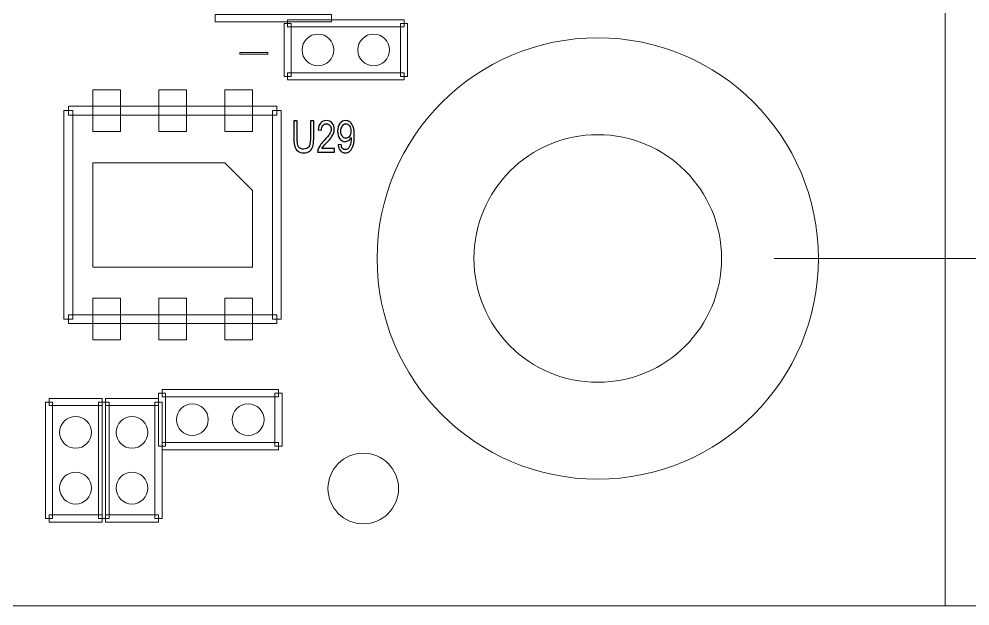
# Model space of a CAD drawing. Header units: millimetres. Extents: x -32 to 79, y -57 to 20.
# Drawn here: x 35.11 to 48.8, y -57.35 to -48.9 of the extents above; entities that cross this region are included whole.
import ezdxf

# ---------------------------------------------------------------- set-up
doc = ezdxf.new("R2010")
doc.units = ezdxf.units.MM
doc.header["$MEASUREMENT"] = 0
for name, color, linetype in [('BG_OUTLINE', 7, 'Continuous'), ('BG_SILKSCREEN_TOP', 7, 'Continuous'), ('PG_SILKSCREEN_TOP', 7, 'Continuous'), ('PIN_TOP', 7, 'Continuous'), ('RD_SILKSCREEN_TOP', 7, 'Continuous')]:
    doc.layers.add(name, color=color, linetype=linetype)

msp = doc.modelspace()

# ---------------------------------------------------------------- linework, layer by layer
at = {"layer": 'BG_OUTLINE', "lineweight": 9}
msp.add_open_spline([(-31.5602, -57.3483), (-31.5602, -57.3483), (-31.5602, 2.6515), (-31.5602, 2.6515), (-31.5602, 2.6515), (-31.5602, 2.6515), (48.4395, 2.6515), (48.4395, 2.6515), (48.4395, 2.6515), (48.4395, 2.6515), (48.4395, -57.3483), (48.4395, -57.3483), (48.4395, -57.3483), (48.4395, -57.3483), (-31.5602, -57.3483), (-31.5602, -57.3483)], degree=3, knots=[0, 0, 0, 0, 0.25, 0.25, 0.25, 0.25, 0.5, 0.5, 0.5, 0.5, 0.75, 0.75, 0.75, 0.75, 1, 1, 1, 1], dxfattribs=at)
at = {"layer": 'BG_SILKSCREEN_TOP', "lineweight": 20}
msp.add_ellipse((43.4395, -52.3483), major_axis=(0, 1.7815), ratio=1, dxfattribs=at)
for points in [[(45.9797, -52.3483), (45.9797, -52.3483), (58.1449, -52.3483), (58.1449, -52.3483)], [(37.5764, -57.3483), (37.5764, -57.3483), (63.6691, -57.3483), (63.6691, -57.3483)]]:
    msp.add_open_spline(points, degree=3, dxfattribs=at)
at = {"layer": 'PG_SILKSCREEN_TOP', "lineweight": 9}
for points in [[(39.6105, -48.8393), (39.6105, -48.8393), (39.6105, -48.9409), (39.6105, -48.9409), (39.6105, -48.9409), (39.6105, -48.9409), (37.9341, -48.9409), (37.9341, -48.9409), (37.9341, -48.9409), (37.9341, -48.9409), (37.9341, -48.8393), (37.9341, -48.8393), (37.9341, -48.8393), (37.9341, -48.8393), (39.6105, -48.8393), (39.6105, -48.8393)], [(39.0263, -49.7283), (39.0263, -49.7283), (38.9247, -49.7283), (38.9247, -49.7283), (38.9247, -49.7283), (38.9247, -49.7283), (38.9247, -48.9663), (38.9247, -48.9663), (38.9247, -48.9663), (38.9247, -48.9663), (39.0263, -48.9663), (39.0263, -48.9663), (39.0263, -48.9663), (39.0263, -48.9663), (39.0263, -49.7283), (39.0263, -49.7283)], [(38.9755, -49.0171), (38.9755, -49.0171), (38.9755, -48.9155), (38.9755, -48.9155), (38.9755, -48.9155), (38.9755, -48.9155), (40.6519, -48.9155), (40.6519, -48.9155), (40.6519, -48.9155), (40.6519, -48.9155), (40.6519, -49.0171), (40.6519, -49.0171), (40.6519, -49.0171), (40.6519, -49.0171), (38.9755, -49.0171), (38.9755, -49.0171)], [(40.6011, -48.9663), (40.6011, -48.9663), (40.7027, -48.9663), (40.7027, -48.9663), (40.7027, -48.9663), (40.7027, -48.9663), (40.7027, -49.7283), (40.7027, -49.7283), (40.7027, -49.7283), (40.7027, -49.7283), (40.6011, -49.7283), (40.6011, -49.7283), (40.6011, -49.7283), (40.6011, -49.7283), (40.6011, -48.9663), (40.6011, -48.9663)], [(38.2903, -49.3842), (38.2903, -49.3842), (38.6904, -49.3842), (38.6904, -49.3842), (38.6904, -49.3842), (38.6904, -49.3842), (38.6904, -49.4096), (38.6904, -49.4096), (38.6904, -49.4096), (38.6904, -49.4096), (38.2903, -49.4096), (38.2903, -49.4096), (38.2903, -49.4096), (38.2903, -49.4096), (38.2903, -49.3842), (38.2903, -49.3842)], [(40.6519, -49.6775), (40.6519, -49.6775), (40.6519, -49.7791), (40.6519, -49.7791), (40.6519, -49.7791), (40.6519, -49.7791), (38.9755, -49.7791), (38.9755, -49.7791), (38.9755, -49.7791), (38.9755, -49.7791), (38.9755, -49.6775), (38.9755, -49.6775), (38.9755, -49.6775), (38.9755, -49.6775), (40.6519, -49.6775), (40.6519, -49.6775)], [(35.7583, -50.2208), (35.7583, -50.2208), (35.8853, -50.2208), (35.8853, -50.2208), (35.8853, -50.2208), (35.8853, -50.2208), (35.8853, -53.2211), (35.8853, -53.2211), (35.8853, -53.2211), (35.8853, -53.2211), (35.7583, -53.2211), (35.7583, -53.2211), (35.7583, -53.2211), (35.7583, -53.2211), (35.7583, -50.2208), (35.7583, -50.2208)], [(38.8221, -50.1573), (38.8221, -50.1573), (38.8221, -50.2843), (38.8221, -50.2843), (38.8221, -50.2843), (38.8221, -50.2843), (35.8218, -50.2843), (35.8218, -50.2843), (35.8218, -50.2843), (35.8218, -50.2843), (35.8218, -50.1573), (35.8218, -50.1573), (35.8218, -50.1573), (35.8218, -50.1573), (38.8221, -50.1573), (38.8221, -50.1573)], [(38.8856, -53.2211), (38.8856, -53.2211), (38.7586, -53.2211), (38.7586, -53.2211), (38.7586, -53.2211), (38.7586, -53.2211), (38.7586, -50.2208), (38.7586, -50.2208), (38.7586, -50.2208), (38.7586, -50.2208), (38.8856, -50.2208), (38.8856, -50.2208), (38.8856, -50.2208), (38.8856, -50.2208), (38.8856, -53.2211), (38.8856, -53.2211)], [(35.8218, -53.2846), (35.8218, -53.2846), (35.8218, -53.1576), (35.8218, -53.1576), (35.8218, -53.1576), (35.8218, -53.1576), (38.8221, -53.1576), (38.8221, -53.1576), (38.8221, -53.1576), (38.8221, -53.1576), (38.8221, -53.2846), (38.8221, -53.2846), (38.8221, -53.2846), (38.8221, -53.2846), (35.8218, -53.2846), (35.8218, -53.2846)], [(37.2203, -55.0484), (37.2203, -55.0484), (37.1187, -55.0484), (37.1187, -55.0484), (37.1187, -55.0484), (37.1187, -55.0484), (37.1187, -54.2864), (37.1187, -54.2864), (37.1187, -54.2864), (37.1187, -54.2864), (37.2203, -54.2864), (37.2203, -54.2864), (37.2203, -54.2864), (37.2203, -54.2864), (37.2203, -55.0484), (37.2203, -55.0484)], [(37.1695, -54.3372), (37.1695, -54.3372), (37.1695, -54.2356), (37.1695, -54.2356), (37.1695, -54.2356), (37.1695, -54.2356), (38.8459, -54.2356), (38.8459, -54.2356), (38.8459, -54.2356), (38.8459, -54.2356), (38.8459, -54.3372), (38.8459, -54.3372), (38.8459, -54.3372), (38.8459, -54.3372), (37.1695, -54.3372), (37.1695, -54.3372)], [(38.7951, -54.2864), (38.7951, -54.2864), (38.8967, -54.2864), (38.8967, -54.2864), (38.8967, -54.2864), (38.8967, -54.2864), (38.8967, -55.0484), (38.8967, -55.0484), (38.8967, -55.0484), (38.8967, -55.0484), (38.7951, -55.0484), (38.7951, -55.0484), (38.7951, -55.0484), (38.7951, -55.0484), (38.7951, -54.2864), (38.7951, -54.2864)], [(35.5947, -56.0898), (35.5947, -56.0898), (35.4931, -56.0898), (35.4931, -56.0898), (35.4931, -56.0898), (35.4931, -56.0898), (35.4931, -54.4134), (35.4931, -54.4134), (35.4931, -54.4134), (35.4931, -54.4134), (35.5947, -54.4134), (35.5947, -54.4134), (35.5947, -54.4134), (35.5947, -54.4134), (35.5947, -56.0898), (35.5947, -56.0898)], [(35.5439, -54.4642), (35.5439, -54.4642), (35.5439, -54.3626), (35.5439, -54.3626), (35.5439, -54.3626), (35.5439, -54.3626), (36.3059, -54.3626), (36.3059, -54.3626), (36.3059, -54.3626), (36.3059, -54.3626), (36.3059, -54.4642), (36.3059, -54.4642), (36.3059, -54.4642), (36.3059, -54.4642), (35.5439, -54.4642), (35.5439, -54.4642)], [(36.2551, -54.4134), (36.2551, -54.4134), (36.3567, -54.4134), (36.3567, -54.4134), (36.3567, -54.4134), (36.3567, -54.4134), (36.3567, -56.0898), (36.3567, -56.0898), (36.3567, -56.0898), (36.3567, -56.0898), (36.2551, -56.0898), (36.2551, -56.0898), (36.2551, -56.0898), (36.2551, -56.0898), (36.2551, -54.4134), (36.2551, -54.4134)], [(36.4075, -56.0898), (36.4075, -56.0898), (36.3059, -56.0898), (36.3059, -56.0898), (36.3059, -56.0898), (36.3059, -56.0898), (36.3059, -54.4134), (36.3059, -54.4134), (36.3059, -54.4134), (36.3059, -54.4134), (36.4075, -54.4134), (36.4075, -54.4134), (36.4075, -54.4134), (36.4075, -54.4134), (36.4075, -56.0898), (36.4075, -56.0898)], [(36.3567, -54.4642), (36.3567, -54.4642), (36.3567, -54.3626), (36.3567, -54.3626), (36.3567, -54.3626), (36.3567, -54.3626), (37.1187, -54.3626), (37.1187, -54.3626), (37.1187, -54.3626), (37.1187, -54.3626), (37.1187, -54.4642), (37.1187, -54.4642), (37.1187, -54.4642), (37.1187, -54.4642), (36.3567, -54.4642), (36.3567, -54.4642)], [(37.0679, -54.4134), (37.0679, -54.4134), (37.1695, -54.4134), (37.1695, -54.4134), (37.1695, -54.4134), (37.1695, -54.4134), (37.1695, -56.0898), (37.1695, -56.0898), (37.1695, -56.0898), (37.1695, -56.0898), (37.0679, -56.0898), (37.0679, -56.0898), (37.0679, -56.0898), (37.0679, -56.0898), (37.0679, -54.4134), (37.0679, -54.4134)], [(38.8459, -54.9976), (38.8459, -54.9976), (38.8459, -55.0992), (38.8459, -55.0992), (38.8459, -55.0992), (38.8459, -55.0992), (37.1695, -55.0992), (37.1695, -55.0992), (37.1695, -55.0992), (37.1695, -55.0992), (37.1695, -54.9976), (37.1695, -54.9976), (37.1695, -54.9976), (37.1695, -54.9976), (38.8459, -54.9976), (38.8459, -54.9976)], [(36.3059, -56.039), (36.3059, -56.039), (36.3059, -56.1406), (36.3059, -56.1406), (36.3059, -56.1406), (36.3059, -56.1406), (35.5439, -56.1406), (35.5439, -56.1406), (35.5439, -56.1406), (35.5439, -56.1406), (35.5439, -56.039), (35.5439, -56.039), (35.5439, -56.039), (35.5439, -56.039), (36.3059, -56.039), (36.3059, -56.039)], [(37.1187, -56.039), (37.1187, -56.039), (37.1187, -56.1406), (37.1187, -56.1406), (37.1187, -56.1406), (37.1187, -56.1406), (36.3567, -56.1406), (36.3567, -56.1406), (36.3567, -56.1406), (36.3567, -56.1406), (36.3567, -56.039), (36.3567, -56.039), (36.3567, -56.039), (36.3567, -56.039), (37.1187, -56.039), (37.1187, -56.039)]]:
    msp.add_open_spline(points, degree=3, knots=[0, 0, 0, 0, 0.25, 0.25, 0.25, 0.25, 0.5, 0.5, 0.5, 0.5, 0.75, 0.75, 0.75, 0.75, 1, 1, 1, 1], dxfattribs=at)
at = {"layer": 'PIN_TOP', "lineweight": 9}
for points, knots in [([(39.6415, -49.3473), (39.6415, -49.2211), (39.5391, -49.1187), (39.4129, -49.1187), (39.4129, -49.1187), (39.2866, -49.1187), (39.1843, -49.2211), (39.1843, -49.3473), (39.1843, -49.3473), (39.1843, -49.4736), (39.2866, -49.5759), (39.4129, -49.5759), (39.4129, -49.5759), (39.5391, -49.5759), (39.6415, -49.4736), (39.6415, -49.3473)], [0, 0, 0, 0, 0.25, 0.25, 0.25, 0.25, 0.5, 0.5, 0.5, 0.5, 0.75, 0.75, 0.75, 0.75, 1, 1, 1, 1]), ([(40.4431, -49.3473), (40.4431, -49.2211), (40.3408, -49.1187), (40.2145, -49.1187), (40.2145, -49.1187), (40.0882, -49.1187), (39.9859, -49.2211), (39.9859, -49.3473), (39.9859, -49.3473), (39.9859, -49.4736), (40.0882, -49.5759), (40.2145, -49.5759), (40.2145, -49.5759), (40.3408, -49.5759), (40.4431, -49.4736), (40.4431, -49.3473)], [0, 0, 0, 0, 0.25, 0.25, 0.25, 0.25, 0.5, 0.5, 0.5, 0.5, 0.75, 0.75, 0.75, 0.75, 1, 1, 1, 1]), ([(46.6145, -52.3483), (46.6145, -50.5948), (45.193, -49.1733), (43.4395, -49.1733), (43.4395, -49.1733), (41.686, -49.1733), (40.2645, -50.5948), (40.2645, -52.3483), (40.2645, -52.3483), (40.2645, -54.1018), (41.686, -55.5233), (43.4395, -55.5233), (43.4395, -55.5233), (45.193, -55.5233), (46.6145, -54.1019), (46.6145, -52.3484)], [0, 0, 0, 0, 0.25, 0.25, 0.25, 0.25, 0.5, 0.5, 0.5, 0.5, 0.75, 0.75, 0.75, 0.75, 1, 1, 1, 1]), ([(36.1718, -50.5208), (36.1718, -50.5208), (36.1718, -49.9209), (36.1718, -49.9209), (36.1718, -49.9209), (36.1718, -49.9209), (36.5719, -49.9209), (36.5719, -49.9209), (36.5719, -49.9209), (36.5719, -49.9209), (36.5719, -50.5208), (36.5719, -50.5208), (36.5719, -50.5208), (36.5719, -50.5208), (36.1718, -50.5208), (36.1718, -50.5208)], [0, 0, 0, 0, 0.25, 0.25, 0.25, 0.25, 0.5, 0.5, 0.5, 0.5, 0.75, 0.75, 0.75, 0.75, 1, 1, 1, 1]), ([(37.1218, -50.5208), (37.1218, -50.5208), (37.1218, -49.9209), (37.1218, -49.9209), (37.1218, -49.9209), (37.1218, -49.9209), (37.5218, -49.9209), (37.5218, -49.9209), (37.5218, -49.9209), (37.5218, -49.9209), (37.5218, -50.5208), (37.5218, -50.5208), (37.5218, -50.5208), (37.5218, -50.5208), (37.1218, -50.5208), (37.1218, -50.5208)], [0, 0, 0, 0, 0.25, 0.25, 0.25, 0.25, 0.5, 0.5, 0.5, 0.5, 0.75, 0.75, 0.75, 0.75, 1, 1, 1, 1]), ([(38.0718, -50.5208), (38.0718, -50.5208), (38.0718, -49.9209), (38.0718, -49.9209), (38.0718, -49.9209), (38.0718, -49.9209), (38.4718, -49.9209), (38.4718, -49.9209), (38.4718, -49.9209), (38.4718, -49.9209), (38.4718, -50.5208), (38.4718, -50.5208), (38.4718, -50.5208), (38.4718, -50.5208), (38.0718, -50.5208), (38.0718, -50.5208)], [0, 0, 0, 0, 0.25, 0.25, 0.25, 0.25, 0.5, 0.5, 0.5, 0.5, 0.75, 0.75, 0.75, 0.75, 1, 1, 1, 1]), ([(36.1718, -50.9709), (36.1718, -50.9709), (36.1718, -52.471), (36.1718, -52.471), (36.1718, -52.471), (36.1718, -52.471), (38.4721, -52.471), (38.4721, -52.471), (38.4721, -52.471), (38.4721, -52.471), (38.4721, -51.3709), (38.4721, -51.3709), (38.4721, -51.3709), (38.4721, -51.3709), (38.072, -50.9709), (38.072, -50.9709), (38.072, -50.9709), (38.072, -50.9709), (36.1718, -50.9709), (36.1718, -50.9709)], [0, 0, 0, 0, 0.2, 0.2, 0.2, 0.2, 0.4, 0.4, 0.4, 0.4, 0.6, 0.6, 0.6, 0.6, 0.8, 0.8, 0.8, 0.8, 1, 1, 1, 1]), ([(36.1718, -53.5211), (36.1718, -53.5211), (36.1718, -52.9211), (36.1718, -52.9211), (36.1718, -52.9211), (36.1718, -52.9211), (36.5719, -52.9211), (36.5719, -52.9211), (36.5719, -52.9211), (36.5719, -52.9211), (36.5719, -53.5211), (36.5719, -53.5211), (36.5719, -53.5211), (36.5719, -53.5211), (36.1718, -53.5211), (36.1718, -53.5211)], [0, 0, 0, 0, 0.25, 0.25, 0.25, 0.25, 0.5, 0.5, 0.5, 0.5, 0.75, 0.75, 0.75, 0.75, 1, 1, 1, 1]), ([(37.1218, -53.5211), (37.1218, -53.5211), (37.1218, -52.9211), (37.1218, -52.9211), (37.1218, -52.9211), (37.1218, -52.9211), (37.5218, -52.9211), (37.5218, -52.9211), (37.5218, -52.9211), (37.5218, -52.9211), (37.5218, -53.5211), (37.5218, -53.5211), (37.5218, -53.5211), (37.5218, -53.5211), (37.1218, -53.5211), (37.1218, -53.5211)], [0, 0, 0, 0, 0.25, 0.25, 0.25, 0.25, 0.5, 0.5, 0.5, 0.5, 0.75, 0.75, 0.75, 0.75, 1, 1, 1, 1]), ([(38.0718, -53.5211), (38.0718, -53.5211), (38.0718, -52.9211), (38.0718, -52.9211), (38.0718, -52.9211), (38.0718, -52.9211), (38.4718, -52.9211), (38.4718, -52.9211), (38.4718, -52.9211), (38.4718, -52.9211), (38.4718, -53.5211), (38.4718, -53.5211), (38.4718, -53.5211), (38.4718, -53.5211), (38.0718, -53.5211), (38.0718, -53.5211)], [0, 0, 0, 0, 0.25, 0.25, 0.25, 0.25, 0.5, 0.5, 0.5, 0.5, 0.75, 0.75, 0.75, 0.75, 1, 1, 1, 1]), ([(37.8355, -54.6674), (37.8355, -54.5411), (37.7332, -54.4388), (37.6069, -54.4388), (37.6069, -54.4388), (37.4807, -54.4388), (37.3783, -54.5411), (37.3783, -54.6674), (37.3783, -54.6674), (37.3783, -54.7936), (37.4807, -54.896), (37.6069, -54.896), (37.6069, -54.896), (37.7332, -54.896), (37.8355, -54.7936), (37.8355, -54.6674)], [0, 0, 0, 0, 0.25, 0.25, 0.25, 0.25, 0.5, 0.5, 0.5, 0.5, 0.75, 0.75, 0.75, 0.75, 1, 1, 1, 1]), ([(38.6372, -54.6674), (38.6372, -54.5411), (38.5348, -54.4388), (38.4086, -54.4388), (38.4086, -54.4388), (38.2823, -54.4388), (38.18, -54.5411), (38.18, -54.6674), (38.18, -54.6674), (38.18, -54.7936), (38.2823, -54.896), (38.4086, -54.896), (38.4086, -54.896), (38.5348, -54.896), (38.6372, -54.7936), (38.6372, -54.6674)], [0, 0, 0, 0, 0.25, 0.25, 0.25, 0.25, 0.5, 0.5, 0.5, 0.5, 0.75, 0.75, 0.75, 0.75, 1, 1, 1, 1]), ([(36.1535, -54.8507), (36.1535, -54.7245), (36.0512, -54.6221), (35.9249, -54.6221), (35.9249, -54.6221), (35.7987, -54.6221), (35.6963, -54.7245), (35.6963, -54.8507), (35.6963, -54.8507), (35.6963, -54.977), (35.7987, -55.0793), (35.9249, -55.0793), (35.9249, -55.0793), (36.0512, -55.0793), (36.1535, -54.977), (36.1535, -54.8507)], [0, 0, 0, 0, 0.25, 0.25, 0.25, 0.25, 0.5, 0.5, 0.5, 0.5, 0.75, 0.75, 0.75, 0.75, 1, 1, 1, 1]), ([(36.9663, -54.8507), (36.9663, -54.7245), (36.864, -54.6221), (36.7377, -54.6221), (36.7377, -54.6221), (36.6115, -54.6221), (36.5091, -54.7245), (36.5091, -54.8507), (36.5091, -54.8507), (36.5091, -54.977), (36.6115, -55.0793), (36.7377, -55.0793), (36.7377, -55.0793), (36.864, -55.0793), (36.9663, -54.977), (36.9663, -54.8507)], [0, 0, 0, 0, 0.25, 0.25, 0.25, 0.25, 0.5, 0.5, 0.5, 0.5, 0.75, 0.75, 0.75, 0.75, 1, 1, 1, 1]), ([(40.5731, -55.658), (40.5731, -55.3774), (40.3457, -55.15), (40.0651, -55.15), (40.0651, -55.15), (39.7846, -55.15), (39.5571, -55.3774), (39.5571, -55.658), (39.5571, -55.658), (39.5571, -55.9385), (39.7846, -56.166), (40.0651, -56.166), (40.0651, -56.166), (40.3457, -56.166), (40.5731, -55.9385), (40.5731, -55.658)], [0, 0, 0, 0, 0.25, 0.25, 0.25, 0.25, 0.5, 0.5, 0.5, 0.5, 0.75, 0.75, 0.75, 0.75, 1, 1, 1, 1]), ([(36.1535, -55.6524), (36.1535, -55.5261), (36.0512, -55.4238), (35.9249, -55.4238), (35.9249, -55.4238), (35.7987, -55.4238), (35.6963, -55.5261), (35.6963, -55.6524), (35.6963, -55.6524), (35.6963, -55.7786), (35.7987, -55.881), (35.9249, -55.881), (35.9249, -55.881), (36.0512, -55.881), (36.1535, -55.7786), (36.1535, -55.6524)], [0, 0, 0, 0, 0.25, 0.25, 0.25, 0.25, 0.5, 0.5, 0.5, 0.5, 0.75, 0.75, 0.75, 0.75, 1, 1, 1, 1]), ([(36.9663, -55.6524), (36.9663, -55.5261), (36.864, -55.4238), (36.7377, -55.4238), (36.7377, -55.4238), (36.6115, -55.4238), (36.5091, -55.5261), (36.5091, -55.6524), (36.5091, -55.6524), (36.5091, -55.7786), (36.6115, -55.881), (36.7377, -55.881), (36.7377, -55.881), (36.864, -55.881), (36.9663, -55.7786), (36.9663, -55.6524)], [0, 0, 0, 0, 0.25, 0.25, 0.25, 0.25, 0.5, 0.5, 0.5, 0.5, 0.75, 0.75, 0.75, 0.75, 1, 1, 1, 1])]:
    msp.add_open_spline(points, degree=3, knots=knots, dxfattribs=at)
at = {"layer": 'RD_SILKSCREEN_TOP', "color": 8}
for points, knots in [([(39.3041, -50.3659), (39.3041, -50.3659), (39.3523, -50.3659), (39.3523, -50.3659), (39.3523, -50.3659), (39.3523, -50.3659), (39.3523, -50.6286), (39.3523, -50.6286), (39.3523, -50.6286), (39.3523, -50.6742), (39.3481, -50.7105), (39.3398, -50.7374), (39.3398, -50.7374), (39.3315, -50.7643), (39.3166, -50.7861), (39.295, -50.8029), (39.295, -50.8029), (39.2734, -50.8199), (39.2452, -50.8282), (39.2101, -50.8282), (39.2101, -50.8282), (39.1761, -50.8282), (39.1481, -50.8209), (39.1265, -50.8062), (39.1265, -50.8062), (39.1049, -50.7916), (39.0893, -50.7703), (39.0801, -50.7425), (39.0801, -50.7425), (39.0709, -50.7147), (39.0663, -50.6768), (39.0663, -50.6286), (39.0663, -50.6286), (39.0663, -50.6286), (39.0663, -50.3659), (39.0663, -50.3659), (39.0663, -50.3659), (39.0663, -50.3659), (39.1144, -50.3659), (39.1144, -50.3659), (39.1144, -50.3659), (39.1144, -50.3659), (39.1144, -50.6283), (39.1144, -50.6283), (39.1144, -50.6283), (39.1144, -50.6678), (39.1173, -50.6969), (39.1232, -50.7155), (39.1232, -50.7155), (39.129, -50.7342), (39.1392, -50.7486), (39.1534, -50.7588), (39.1534, -50.7588), (39.1677, -50.769), (39.1852, -50.774), (39.2059, -50.774), (39.2059, -50.774), (39.2413, -50.774), (39.2665, -50.764), (39.2816, -50.7439), (39.2816, -50.7439), (39.2965, -50.7239), (39.3041, -50.6854), (39.3041, -50.6283), (39.3041, -50.6283), (39.3041, -50.6283), (39.3041, -50.3659), (39.3041, -50.3659)], [0, 0, 0, 0, 0.0588235, 0.0588235, 0.0588235, 0.0588235, 0.1176471, 0.1176471, 0.1176471, 0.1176471, 0.1764706, 0.1764706, 0.1764706, 0.1764706, 0.2352941, 0.2352941, 0.2352941, 0.2352941, 0.2941176, 0.2941176, 0.2941176, 0.2941176, 0.3529412, 0.3529412, 0.3529412, 0.3529412, 0.4117647, 0.4117647, 0.4117647, 0.4117647, 0.4705882, 0.4705882, 0.4705882, 0.4705882, 0.5294118, 0.5294118, 0.5294118, 0.5294118, 0.5882353, 0.5882353, 0.5882353, 0.5882353, 0.6470588, 0.6470588, 0.6470588, 0.6470588, 0.7058824, 0.7058824, 0.7058824, 0.7058824, 0.7647059, 0.7647059, 0.7647059, 0.7647059, 0.8235294, 0.8235294, 0.8235294, 0.8235294, 0.8823529, 0.8823529, 0.8823529, 0.8823529, 0.9411765, 0.9411765, 0.9411765, 0.9411765, 1, 1, 1, 1]), ([(39.649, -50.7668), (39.649, -50.7668), (39.649, -50.8205), (39.649, -50.8205), (39.649, -50.8205), (39.649, -50.8205), (39.4086, -50.8205), (39.4086, -50.8205), (39.4086, -50.8205), (39.4082, -50.8071), (39.41, -50.7941), (39.4138, -50.7818), (39.4138, -50.7818), (39.4198, -50.7612), (39.4297, -50.7411), (39.4431, -50.7212), (39.4431, -50.7212), (39.4567, -50.7014), (39.4762, -50.6785), (39.5016, -50.6524), (39.5016, -50.6524), (39.5411, -50.6119), (39.5678, -50.5798), (39.5818, -50.5561), (39.5818, -50.5561), (39.5956, -50.5325), (39.6026, -50.5101), (39.6026, -50.489), (39.6026, -50.489), (39.6026, -50.4669), (39.5962, -50.4483), (39.5836, -50.433), (39.5836, -50.433), (39.5709, -50.4179), (39.5544, -50.4103), (39.5341, -50.4103), (39.5341, -50.4103), (39.5126, -50.4103), (39.4954, -50.4183), (39.4826, -50.4345), (39.4826, -50.4345), (39.4696, -50.4506), (39.463, -50.4729), (39.4629, -50.5014), (39.4629, -50.5014), (39.4629, -50.5014), (39.417, -50.4956), (39.417, -50.4956), (39.417, -50.4956), (39.4202, -50.4527), (39.432, -50.4201), (39.4525, -50.3977), (39.4525, -50.3977), (39.473, -50.3753), (39.5006, -50.364), (39.5351, -50.364), (39.5351, -50.364), (39.57, -50.364), (39.5976, -50.3762), (39.6179, -50.4003), (39.6179, -50.4003), (39.6383, -50.4246), (39.6485, -50.4545), (39.6485, -50.4903), (39.6485, -50.4903), (39.6485, -50.5085), (39.6455, -50.5264), (39.6395, -50.544), (39.6395, -50.544), (39.6336, -50.5615), (39.6237, -50.58), (39.6098, -50.5994), (39.6098, -50.5994), (39.5961, -50.6189), (39.5731, -50.6456), (39.541, -50.6794), (39.541, -50.6794), (39.5142, -50.7076), (39.4971, -50.7266), (39.4894, -50.7367), (39.4894, -50.7367), (39.4818, -50.7466), (39.4756, -50.7567), (39.4706, -50.7668), (39.4706, -50.7668), (39.4706, -50.7668), (39.649, -50.7668), (39.649, -50.7668)], [0, 0, 0, 0, 0.0454545, 0.0454545, 0.0454545, 0.0454545, 0.0909091, 0.0909091, 0.0909091, 0.0909091, 0.1363636, 0.1363636, 0.1363636, 0.1363636, 0.1818182, 0.1818182, 0.1818182, 0.1818182, 0.2272727, 0.2272727, 0.2272727, 0.2272727, 0.2727273, 0.2727273, 0.2727273, 0.2727273, 0.3181818, 0.3181818, 0.3181818, 0.3181818, 0.3636364, 0.3636364, 0.3636364, 0.3636364, 0.4090909, 0.4090909, 0.4090909, 0.4090909, 0.4545455, 0.4545455, 0.4545455, 0.4545455, 0.5, 0.5, 0.5, 0.5, 0.5454545, 0.5454545, 0.5454545, 0.5454545, 0.5909091, 0.5909091, 0.5909091, 0.5909091, 0.6363636, 0.6363636, 0.6363636, 0.6363636, 0.6818182, 0.6818182, 0.6818182, 0.6818182, 0.7272727, 0.7272727, 0.7272727, 0.7272727, 0.7727273, 0.7727273, 0.7727273, 0.7727273, 0.8181818, 0.8181818, 0.8181818, 0.8181818, 0.8636364, 0.8636364, 0.8636364, 0.8636364, 0.9090909, 0.9090909, 0.9090909, 0.9090909, 0.9545455, 0.9545455, 0.9545455, 0.9545455, 1, 1, 1, 1]), ([(39.7035, -50.7154), (39.7035, -50.7154), (39.7464, -50.7104), (39.7464, -50.7104), (39.7464, -50.7104), (39.75, -50.7356), (39.757, -50.7539), (39.7672, -50.7654), (39.7672, -50.7654), (39.7775, -50.7767), (39.7906, -50.7824), (39.8067, -50.7824), (39.8067, -50.7824), (39.8204, -50.7824), (39.8324, -50.7785), (39.8427, -50.7705), (39.8427, -50.7705), (39.8531, -50.7627), (39.8615, -50.7522), (39.8682, -50.7391), (39.8682, -50.7391), (39.8748, -50.726), (39.8803, -50.7082), (39.8848, -50.686), (39.8848, -50.686), (39.8892, -50.6637), (39.8915, -50.6409), (39.8915, -50.6177), (39.8915, -50.6177), (39.8915, -50.6153), (39.8915, -50.6115), (39.8913, -50.6066), (39.8913, -50.6066), (39.8823, -50.6243), (39.8701, -50.6388), (39.8547, -50.6498), (39.8547, -50.6498), (39.8392, -50.6609), (39.8224, -50.6664), (39.8045, -50.6664), (39.8045, -50.6664), (39.7743, -50.6664), (39.7488, -50.6528), (39.728, -50.6254), (39.728, -50.6254), (39.7072, -50.5981), (39.6968, -50.5623), (39.6968, -50.5176), (39.6968, -50.5176), (39.6968, -50.4715), (39.7076, -50.4344), (39.7294, -50.4063), (39.7294, -50.4063), (39.7511, -50.3781), (39.7784, -50.364), (39.8111, -50.364), (39.8111, -50.364), (39.8348, -50.364), (39.8563, -50.3721), (39.876, -50.388), (39.876, -50.388), (39.8955, -50.4038), (39.9105, -50.4266), (39.9207, -50.456), (39.9207, -50.456), (39.9308, -50.4854), (39.9359, -50.5281), (39.9359, -50.584), (39.9359, -50.584), (39.9359, -50.642), (39.9309, -50.6882), (39.9208, -50.7227), (39.9208, -50.7227), (39.9107, -50.7571), (39.8957, -50.7832), (39.8758, -50.8012), (39.8758, -50.8012), (39.8558, -50.8192), (39.8325, -50.8282), (39.8057, -50.8282), (39.8057, -50.8282), (39.7772, -50.8282), (39.754, -50.8184), (39.736, -50.7986), (39.736, -50.7986), (39.7179, -50.7789), (39.7071, -50.7512), (39.7035, -50.7154)], [0, 0, 0, 0, 0.0454545, 0.0454545, 0.0454545, 0.0454545, 0.0909091, 0.0909091, 0.0909091, 0.0909091, 0.1363636, 0.1363636, 0.1363636, 0.1363636, 0.1818182, 0.1818182, 0.1818182, 0.1818182, 0.2272727, 0.2272727, 0.2272727, 0.2272727, 0.2727273, 0.2727273, 0.2727273, 0.2727273, 0.3181818, 0.3181818, 0.3181818, 0.3181818, 0.3636364, 0.3636364, 0.3636364, 0.3636364, 0.4090909, 0.4090909, 0.4090909, 0.4090909, 0.4545455, 0.4545455, 0.4545455, 0.4545455, 0.5, 0.5, 0.5, 0.5, 0.5454545, 0.5454545, 0.5454545, 0.5454545, 0.5909091, 0.5909091, 0.5909091, 0.5909091, 0.6363636, 0.6363636, 0.6363636, 0.6363636, 0.6818182, 0.6818182, 0.6818182, 0.6818182, 0.7272727, 0.7272727, 0.7272727, 0.7272727, 0.7727273, 0.7727273, 0.7727273, 0.7727273, 0.8181818, 0.8181818, 0.8181818, 0.8181818, 0.8636364, 0.8636364, 0.8636364, 0.8636364, 0.9090909, 0.9090909, 0.9090909, 0.9090909, 0.9545455, 0.9545455, 0.9545455, 0.9545455, 1, 1, 1, 1]), ([(39.8863, -50.5147), (39.8863, -50.4828), (39.8795, -50.4573), (39.8659, -50.4385), (39.8659, -50.4385), (39.8522, -50.4197), (39.8358, -50.4103), (39.8166, -50.4103), (39.8166, -50.4103), (39.7967, -50.4103), (39.7795, -50.4205), (39.7647, -50.4407), (39.7647, -50.4407), (39.75, -50.461), (39.7427, -50.4872), (39.7427, -50.5194), (39.7427, -50.5194), (39.7427, -50.5484), (39.7497, -50.5719), (39.7637, -50.59), (39.7637, -50.59), (39.7776, -50.6081), (39.7948, -50.6171), (39.8153, -50.6171), (39.8153, -50.6171), (39.836, -50.6171), (39.853, -50.6081), (39.8663, -50.59), (39.8663, -50.59), (39.8797, -50.5719), (39.8863, -50.5468), (39.8863, -50.5147)], [0, 0, 0, 0, 0.125, 0.125, 0.125, 0.125, 0.25, 0.25, 0.25, 0.25, 0.375, 0.375, 0.375, 0.375, 0.5, 0.5, 0.5, 0.5, 0.625, 0.625, 0.625, 0.625, 0.75, 0.75, 0.75, 0.75, 0.875, 0.875, 0.875, 0.875, 1, 1, 1, 1])]:
    msp.add_open_spline(points, degree=3, knots=knots, dxfattribs=at)

doc.saveas('drawing.dxf')
